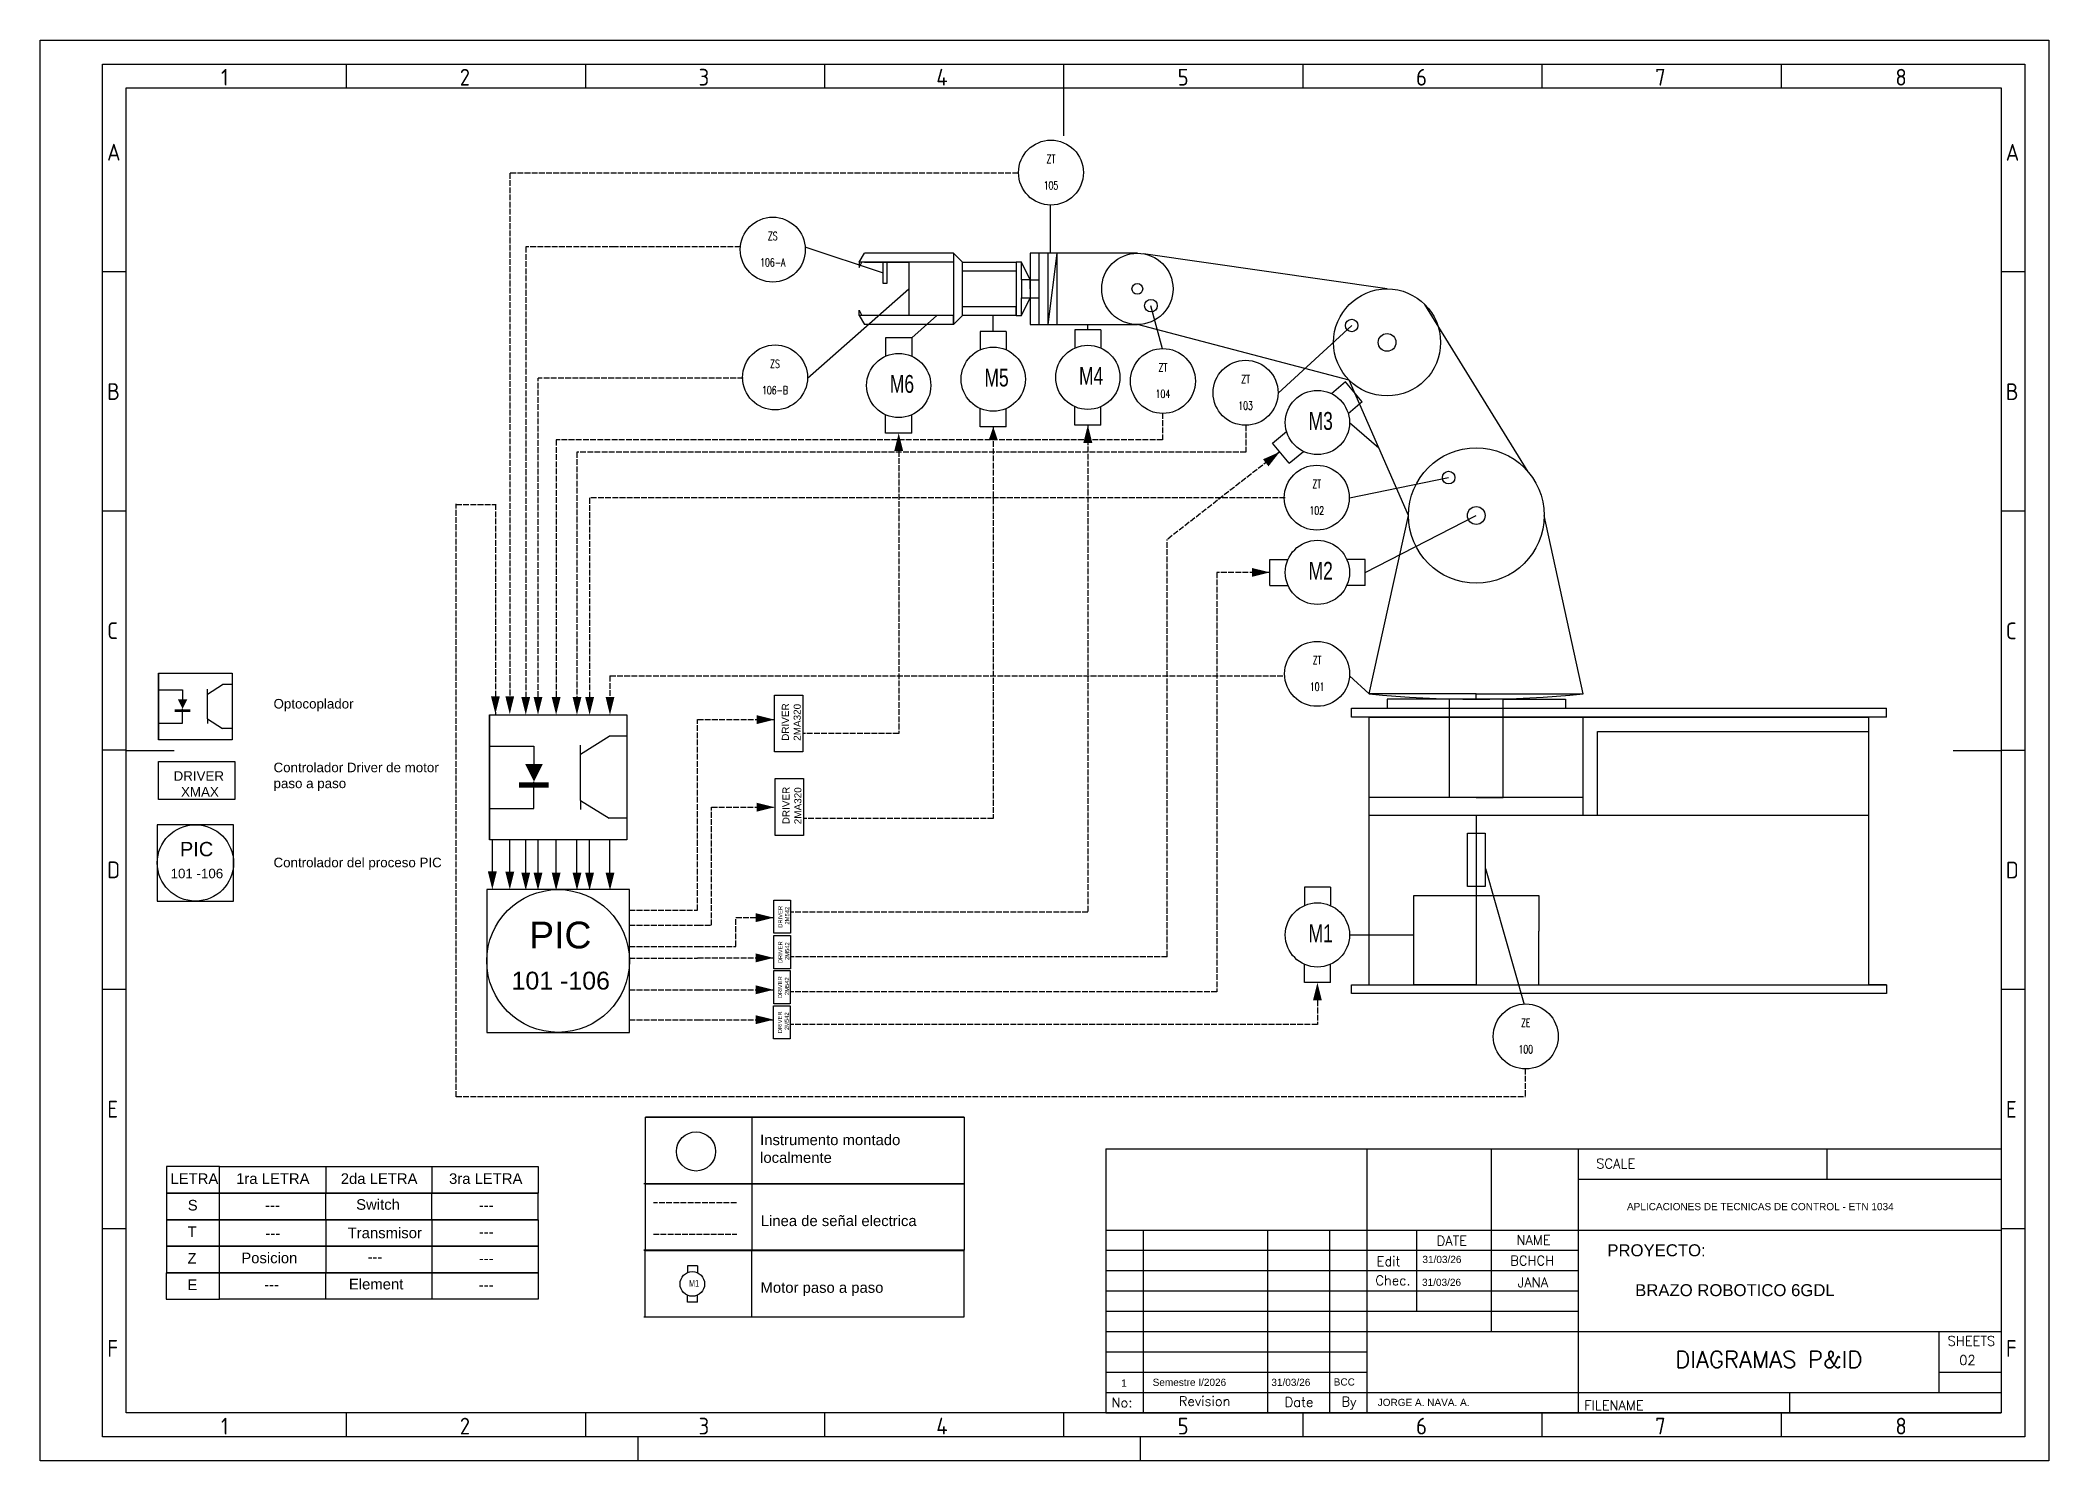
# Model space of a CAD drawing. Header units: inches. Extents: x 468 to 888, y -330 to -33.
import ezdxf
from ezdxf.enums import TextEntityAlignment as Align

# ---------------------------------------------------------------- set-up
doc = ezdxf.new("R2010")
doc.units = ezdxf.units.IN
doc.header["$MEASUREMENT"] = 0
doc.linetypes.add('ACAD_ISO02W100', pattern=[15, 12, -3])
doc.layers.get('0').update_dxf_attribs({"true_color": 0xc2ced6})
for name, color, linetype in [('025', 1, 'Continuous'), ('035', 5, 'Continuous'), ('07', 7, 'Continuous'), ('SYMS', 7, 'Continuous'), ('TAGS', 4, 'Continuous')]:
    doc.layers.add(name, color=color, linetype=linetype)
doc.layers.add('Capa1', color=7, linetype='ACAD_ISO02W100', true_color=0x07edea)
doc.layers.add('Capa3', color=7, linetype='ACAD_ISO02W100', true_color=0x42f722)
doc.layers.add('Capa2', color=7, linetype='Continuous', lineweight=25, true_color=0xc2ced6)
doc.styles.add('ISO Proportional', font='isocp.shx')
doc.styles.get("Standard").update_dxf_attribs({"font": 'arial.ttf'})
doc.styles.add('WD', font='romans.shx')

# ---------------------------------------------------------------- blocks, each defined once
blk = doc.blocks.new('IEC_border_a3')
at = {"layer": '035'}
for p, q in [((64, 292), (64, 287)), ((114, 292), (114, 287)), ((164, 292), (164, 287)), ((214, 292), (214, 287)), ((264, 292), (264, 287)), ((314, 292), (314, 287)), ((364, 292), (364, 287)), ((17.97, 248.58), (12.98, 248.58)), ((414.97, 248.54), (409.98, 248.54)), ((17.98, 198.54), (13, 198.54)), ((414.98, 198.5), (410, 198.5)), ((17.98, 148.54), (13, 148.54)), ((414.98, 148.5), (410, 148.5)), ((17.98, 98.54), (13, 98.54)), ((414.98, 98.5), (410, 98.5)), ((18, 48.5), (13.02, 48.5)), ((415, 48.46), (410.02, 48.46)), ((64, 10), (64, 5)), ((114, 10), (114, 5)), ((164, 10), (164, 5)), ((214, 10), (214, 5)), ((264, 10), (264, 5)), ((314, 10), (314, 5)), ((364, 10), (364, 5)), ((125, 0), (125, 5)), ((230, 5), (230, 0))]:
    blk.add_line(p, q, dxfattribs=at)
for points in [[(0, 297), (420, 297), (420, 0), (0, 0)], [(18, 287), (410, 287), (410, 10), (18, 10)]]:
    blk.add_lwpolyline(points, close=True, dxfattribs=at)
at = {"layer": '07'}
for p, q in [((214, 287), (214, 277)), ((18, 148.5), (28, 148.5)), ((400, 148.5), (410, 148.5))]:
    blk.add_line(p, q, dxfattribs=at)
blk.add_lwpolyline([(13, 292), (415, 292), (415, 5), (13, 5)], close=True, dxfattribs=at)
at = {"layer": '035', "style": 'ISO Proportional'}
for s, p in [('1', (37.81, 287.5)), ('2', (87.73, 287.5)), ('3', (137.68, 287.5)), ('4', (187.38, 287.5)), ('5', (237.84, 287.5)), ('6', (287.69, 287.5)), ('7', (337.67, 287.5)), ('8', (387.92, 287.5)), ('A', (13.98, 271.83)), ('A', (410.98, 271.79)), ('B', (14, 221.79)), ('B', (411, 221.75)), ('C', (14, 171.79)), ('C', (411, 171.75)), ('D', (14, 121.79)), ('D', (411, 121.75)), ('E', (14.02, 71.75)), ('E', (411.02, 71.72)), ('F', (14.02, 21.75)), ('F', (411.02, 21.72)), ('1', (37.81, 5.5)), ('2', (87.73, 5.5)), ('3', (137.68, 5.5)), ('4', (187.38, 5.5)), ('5', (237.84, 5.5)), ('6', (287.69, 5.5)), ('7', (337.67, 5.5)), ('8', (387.92, 5.5))]:
    blk.add_text(s, height=3.5, dxfattribs=at).set_placement(p)
blk = doc.blocks.new('IEC_tblock_a3')
at = {"layer": '035'}
for p, q in [((-106.6, 55.25), (-106.6, 17)), ((-36.4, 55.25), (-36.4, 48.88)), ((-88.4, 48.88), (0, 48.88)), ((-179.4, 38.25), (-179.4, 0)), ((-153.4, 38.25), (-153.4, 0)), ((-140.4, 38.25), (-140.4, 0)), ((-122.2, 38.25), (-122.2, 21.25)), ((-187.2, 34), (-88.4, 34)), ((-187.2, 29.75), (-88.4, 29.75)), ((-187.2, 25.5), (-88.4, 25.5)), ((-187.2, 21.25), (-88.4, 21.25)), ((-187.2, 17), (-132.6, 17)), ((-187.2, 12.75), (-132.6, 12.75)), ((-187.2, 8.5), (-132.6, 8.5)), ((-13, 8.5), (0, 8.5)), ((-187.2, 4.25), (0, 4.25)), ((-44.2, 4.25), (-44.2, 0))]:
    blk.add_line(p, q, dxfattribs=at)
at = {"layer": '07'}
for p, q in [((-187.2, 55.25), (-187.2, 0)), ((-187.2, 55.25), (0, 55.25)), ((-132.6, 55.25), (-132.6, 0)), ((-88.4, 55.25), (-88.4, 0)), ((0, 55.25), (0, 0)), ((-187.2, 38.25), (0, 38.25)), ((-132.6, 17), (0, 17)), ((-13, 17), (-13, 4.25)), ((-187.2, 0), (0, 0))]:
    blk.add_line(p, q, dxfattribs=at)
at = {"style": 'WD'}
for tag, p in [('SCALE', (-69.88, 51.07)), ('SH', (-8.74, 10.06)), ('FILENAME', (-68.15, 0.8))]:
    blk.add_attdef(tag, p, '', height=2, dxfattribs=at)
for tag, height, p in [('PROJDESC', 5, (-45.9, 29.2)), ('EDDATE', 2, (-114.97, 30.8)), ('EDBY', 2, (-98.02, 30.86)), ('CKDATE', 2, (-114.85, 26.58)), ('CKBY', 2, (-97.88, 26.3)), ('DWGDESC', 5, (-44.85, 19.72)), ('DWGNO', 3.5, (-48.54, 9.46))]:
    blk.add_attdef(tag, text='', height=height, dxfattribs=at).set_placement(p, align=Align.CENTER)
at = {"style": 'WD', "flags": 1}
blk.add_attdef('WD_TB', (-120.95, 11.91), '', height=2, dxfattribs=at)
at = {"layer": '025', "style": 'WD'}
for s, p in [('SCALE', (-80.57, 51.13)), ('NAME', (-97.74, 35.14)), ('No:', (-183.81, 1.19)), ('Revision', (-166.53, 1.47)), ('Date', (-146.79, 1.28)), ('By', (-136.33, 1.37))]:
    blk.add_text(s, height=2, dxfattribs=at).set_placement(p, align=Align.CENTER)
for s, p in [('DATE', (-118, 35)), ('Edit', (-130.55, 30.72)), ('Chec.', (-130.82, 26.72)), ('SHEETS', (-11.17, 14.05)), ('FILENAME', (-87.18, 0.61))]:
    blk.add_text(s, height=2, dxfattribs=at).set_placement(p)
blk = doc.blocks.new('HIN1_FIELD_MOUNT')
at = {"ltscale": 3.2258}
blk.add_circle((0, 0), 0.5, dxfattribs=at)
at = {"style": 'WD', "width": 0.7}
for tag, height, p in [('INST', 0.125, (-0.454, 0.471)), ('LOC', 0.125, (-0.454, 0.309)), ('TERM01', 0.0625, (-0.524, 0.018))]:
    blk.add_attdef(tag, text='', height=height, dxfattribs=at).set_placement(p, align=Align.RIGHT)
for tag, p, height in [('X2TERM04', (0, 0.5), 0.005), ('TERM04', (0.021, 0.531), 0.0625), ('X4TERM01', (-0.5, 0), 0.005), ('X1TERM03', (0.5, 0), 0.005), ('TERM03', (0.522, 0.018), 0.0625), ('RATING1', (0.513, -0.159), 0.125), ('DESC1', (0.513, -0.318), 0.125), ('X8TERM02', (0, -0.5), 0.005), ('TERM02', (0.023, -0.581), 0.0625), ('DESC2', (0.513, -0.508), 0.125), ('DESC3', (0.513, -0.688), 0.125), ('WDTAGALT', (0.513, -0.863), 0.125)]:
    blk.add_attdef(tag, p, '', height=height, dxfattribs=at)
blk.add_attdef('XREF', text='', height=0.0625, rotation=0.0625, dxfattribs=at).set_placement((0.546, 0.412), align=Align.TOP_CENTER)
for tag, p in [('TAG1_PART1', (0, 0.147)), ('TAG1_PART2', (0, -0.26))]:
    blk.add_attdef(tag, text='', height=0.125, dxfattribs=at).set_placement(p, align=Align.CENTER)
at = {"style": 'WD', "width": 0.7, "flags": 1}
for tag, p in [('WDTYPE', (-0.535, -0.17)), ('CAT', (-0.546, -0.253)), ('MFG', (-0.544, -0.28)), ('FAMILY', (-0.537, -0.223)), ('ASSYCODE', (-0.525, -0.306))]:
    blk.add_attdef(tag, text='', height=0.01, dxfattribs=at).set_placement(p, align=Align.CENTER)

msp = doc.modelspace()

# ---------------------------------------------------------------- linework, layer by layer
for p, q in [((762.89, -191.06), (762.89, -172.41)), ((746.11, -202.25), (746.11, -194.79)), ((742.38, -232.09), (742.38, -230.23)), ((742.38, -230.23), (746.11, -230.23)), ((661.43, -257.94), (594.8, -257.94)), ((661.43, -257.94), (594.8, -257.94)), ((594.8, -257.94), (661.43, -257.94)), ((594.8, -271.78), (594.8, -257.94)), ((594.8, -257.94), (617.01, -257.94)), ((617.01, -257.94), (617.01, -271.73)), ((617.01, -257.94), (639.22, -257.94)), ((661.43, -257.94), (661.43, -271.83)), ((505.7, -268.26), (494.59, -268.26)), ((494.59, -268.26), (494.59, -273.82)), ((505.7, -268.26), (572.32, -268.26)), ((505.7, -273.82), (505.7, -268.26)), ((505.7, -268.26), (527.91, -268.26)), ((527.91, -268.26), (527.91, -273.82)), ((527.91, -268.26), (550.12, -268.26)), ((550.12, -268.26), (550.12, -273.82)), ((572.32, -268.26), (572.32, -273.82)), ((661.43, -271.83), (594.46, -271.83)), ((661.41, -271.86), (594.78, -271.86)), ((661.41, -271.86), (594.78, -271.86)), ((594.78, -271.86), (661.41, -271.86)), ((594.78, -285.71), (594.78, -271.86)), ((594.78, -271.86), (616.99, -271.86)), ((616.99, -271.86), (616.99, -285.65)), ((616.99, -271.86), (639.2, -271.86)), ((661.41, -271.86), (661.41, -285.76)), ((494.59, -273.82), (505.7, -273.82)), ((505.7, -273.82), (494.59, -273.82)), ((494.59, -273.82), (494.59, -279.37)), ((572.32, -273.82), (494.59, -273.82)), ((572.32, -273.82), (505.7, -273.82)), ((505.7, -273.82), (572.32, -273.82)), ((505.7, -279.37), (505.7, -273.82)), ((511.98, -273.82), (534.19, -273.82)), ((527.91, -273.82), (550.12, -273.82)), ((527.91, -279.37), (527.91, -273.82)), ((550.12, -279.37), (550.12, -273.82)), ((572.32, -279.37), (572.32, -273.82)), ((494.59, -279.37), (505.7, -279.37)), ((505.7, -279.37), (494.59, -279.37)), ((494.59, -279.37), (494.59, -284.92)), ((572.32, -279.37), (505.7, -279.37)), ((505.7, -279.37), (572.32, -279.37)), ((505.7, -284.92), (505.7, -279.37)), ((505.7, -279.37), (527.91, -279.37)), ((527.91, -279.37), (527.91, -284.92)), ((527.91, -279.37), (550.12, -279.37)), ((550.12, -279.37), (550.12, -284.92)), ((572.32, -279.37), (572.32, -284.92)), ((494.59, -284.92), (505.7, -284.92)), ((494.59, -284.92), (505.7, -284.92)), ((505.7, -284.92), (494.59, -284.92)), ((494.59, -284.92), (494.59, -290.47)), ((572.32, -284.92), (505.7, -284.92)), ((572.32, -284.92), (505.7, -284.92)), ((505.7, -284.92), (572.32, -284.92)), ((505.7, -290.47), (505.7, -284.92)), ((505.7, -284.92), (527.91, -284.92)), ((527.91, -284.92), (527.91, -290.47)), ((527.91, -284.92), (550.12, -284.92)), ((550.12, -284.92), (550.12, -290.47)), ((572.32, -284.92), (572.32, -290.47)), ((661.38, -285.78), (594.42, -285.78)), ((661.41, -285.76), (594.44, -285.76)), ((661.36, -285.81), (594.74, -285.81)), ((661.36, -285.81), (594.74, -285.81)), ((594.74, -285.81), (661.36, -285.81)), ((594.74, -299.65), (594.74, -285.81)), ((594.74, -285.81), (616.95, -285.81)), ((616.95, -285.81), (616.95, -299.6)), ((616.95, -285.81), (639.15, -285.81)), ((661.36, -285.81), (661.36, -299.71)), ((494.58, -290.45), (505.69, -290.45)), ((494.58, -290.45), (505.69, -290.45)), ((505.69, -290.45), (494.58, -290.45)), ((494.58, -290.45), (494.58, -296)), ((494.59, -290.47), (505.7, -290.47)), ((572.31, -290.45), (505.69, -290.45)), ((572.31, -290.45), (505.69, -290.45)), ((505.69, -290.45), (572.31, -290.45)), ((505.69, -296), (505.69, -290.45)), ((505.69, -290.45), (527.89, -290.45)), ((572.32, -290.47), (505.7, -290.47)), ((527.89, -290.45), (527.89, -296)), ((527.89, -290.45), (550.1, -290.45)), ((550.1, -290.45), (550.1, -296)), ((572.31, -290.45), (572.31, -296)), ((494.58, -296), (505.69, -296)), ((572.31, -296), (505.69, -296)), ((661.36, -299.71), (594.4, -299.71))]:
    msp.add_line(p, q)
at = {"layer": 'Capa1', "ltscale": 0.1}
for p, q in [((672.7, -60.54), (566.4, -60.54)), ((566.4, -60.54), (566.4, -169.91)), ((588.39, -75.98), (569.74, -75.98)), ((569.74, -75.98), (569.74, -170.07)), ((614.63, -75.98), (588.39, -75.98)), ((615.2, -103.45), (572.3, -103.45)), ((572.3, -170.07), (572.3, -103.45)), ((702.91, -110.73), (702.91, -116.32)), ((720.32, -113.28), (720.32, -118.87)), ((702.91, -116.32), (576.09, -116.32)), ((576.09, -116.32), (576.09, -170.07)), ((720.32, -118.87), (580.45, -118.87)), ((580.45, -118.87), (580.45, -170.07)), ((555.17, -129.83), (563.48, -129.83)), ((555.2, -253.68), (555.2, -129.7)), ((563.39, -129.77), (563.39, -173.74)), ((728.56, -128.47), (583.09, -128.47)), ((583.09, -128.47), (583.09, -170.07)), ((587.35, -165.67), (728.56, -165.67)), ((587.35, -165.67), (587.35, -170.07)), ((778.78, -253.48), (778.78, -247.92)), ((555.16, -253.62), (778.77, -253.62)), ((596.43, -282.38), (613.9, -282.38))]:
    msp.add_line(p, q, dxfattribs=at)
at = {"layer": 'Capa1'}
for p, q in [((562.78, -206.62), (562.78, -199.91)), ((566.4, -206.62), (566.4, -199.91)), ((569.74, -206.78), (569.74, -199.91)), ((572.3, -206.78), (572.3, -199.91)), ((576.09, -206.78), (576.09, -199.91)), ((580.45, -206.78), (580.45, -199.91)), ((583.09, -206.78), (583.09, -199.91)), ((587.35, -206.78), (587.35, -199.91))]:
    msp.add_line(p, q, dxfattribs=at)
for points in [[(563.39, -169.91, 1.86, 0, 0), (563.39, -173.64, 0, 0, 0)], [(566.4, -169.91, 1.86, 0, 0), (566.4, -173.64, 0, 0, 0)], [(569.74, -170.07, 1.86, 0, 0), (569.74, -173.8, 0, 0, 0)], [(572.3, -170.07, 1.86, 0, 0), (572.3, -173.8, 0, 0, 0)], [(576.09, -170.07, 1.86, 0, 0), (576.09, -173.8, 0, 0, 0)], [(580.45, -170.07, 1.86, 0, 0), (580.45, -173.8, 0, 0, 0)], [(583.09, -170.07, 1.86, 0, 0), (583.09, -173.8, 0, 0, 0)], [(587.35, -170.07, 1.86, 0, 0), (587.35, -173.8, 0, 0, 0)], [(562.75, -206.55, 1.86, 0, 0), (562.75, -210.28, 0, 0, 0)], [(566.4, -206.62, 1.86, 0, 0), (566.4, -210.35, 0, 0, 0)], [(569.74, -206.78, 1.86, 0, 0), (569.74, -210.51, 0, 0, 0)], [(572.3, -206.78, 1.86, 0, 0), (572.3, -210.51, 0, 0, 0)], [(576.09, -206.78, 1.86, 0, 0), (576.09, -210.51, 0, 0, 0)], [(580.45, -206.78, 1.86, 0, 0), (580.45, -210.51, 0, 0, 0)], [(583.09, -206.78, 1.86, 0, 0), (583.09, -210.51, 0, 0, 0)], [(587.35, -206.78, 1.86, 0, 0), (587.35, -210.51, 0, 0, 0)]]:
    msp.add_lwpolyline(points, format="xyseb", dxfattribs=at)
at = {"layer": 'Capa2'}
for p, q in [((679.42, -67.25), (679.42, -77.3)), ((628.06, -75.98), (644.46, -81.4)), ((639.43, -79.16), (640.55, -77.3)), ((640.55, -79.16), (639.43, -79.16)), ((639.43, -79.16), (639.43, -80.28)), ((639.43, -80.28), (639.99, -79.16)), ((659.2, -77.3), (640.55, -77.3)), ((659.2, -79.16), (640.55, -79.16)), ((640.55, -79.16), (649.87, -79.16)), ((644.46, -83.64), (644.46, -79.16)), ((645.21, -79.16), (645.21, -83.64)), ((649.87, -79.16), (649.87, -90.35)), ((659.2, -77.3), (659.2, -92.22)), ((661.06, -79.16), (659.2, -77.3)), ((659.2, -77.3), (659.2, -79.16)), ((661.06, -90.35), (661.06, -79.16)), ((661.06, -79.16), (672.25, -79.16)), ((673.37, -79.16), (672.25, -79.16)), ((672.25, -79.16), (672.25, -90.35)), ((672.25, -79.16), (672.25, -81.03)), ((673.37, -82.89), (673.37, -79.16)), ((675.24, -82.89), (673.37, -79.16)), ((697.62, -77.3), (675.24, -77.3)), ((675.24, -77.3), (675.24, -92.22)), ((677.1, -92.22), (677.1, -77.3)), ((678.97, -92.22), (678.97, -77.3)), ((678.97, -92.22), (680.83, -77.3)), ((680.83, -92.22), (680.83, -77.3)), ((749.84, -84.76), (698.91, -77.41)), ((645.21, -83.64), (644.46, -83.64)), ((672.25, -81.03), (661.06, -81.03)), ((675.24, -82.89), (673.37, -82.89)), ((673.37, -82.89), (673.37, -86.62)), ((675.24, -84.76), (675.24, -82.89)), ((675.24, -82.89), (677.1, -82.89)), ((628.62, -103.45), (649.87, -84.76)), ((673.37, -86.62), (677.1, -86.62)), ((673.37, -90.35), (673.37, -86.62)), ((673.37, -90.35), (675.24, -86.62)), ((779.34, -123.02), (757.75, -88.04)), ((639.43, -90.35), (639.43, -89.24)), ((639.43, -89.24), (639.99, -90.35)), ((640.55, -90.35), (639.43, -90.35)), ((639.43, -90.35), (640.55, -92.22)), ((659.2, -90.35), (640.55, -90.35)), ((659.2, -92.22), (640.55, -92.22)), ((650.45, -94.99), (655.71, -90.35)), ((659.2, -92.22), (661.06, -90.35)), ((659.2, -92.22), (659.2, -90.35)), ((672.25, -88.49), (661.06, -88.49)), ((672.25, -90.35), (661.06, -90.35)), ((667.49, -93.67), (667.49, -90.35)), ((672.25, -90.35), (672.25, -88.49)), ((672.25, -90.35), (673.37, -90.35)), ((675.24, -92.22), (697.62, -92.22)), ((675.24, -92.22), (677.1, -92.22)), ((687.27, -93.3), (687.27, -92.22)), ((741.92, -103.86), (697.62, -92.22)), ((702.91, -97.3), (700.46, -88.27)), ((647.72, -94.99), (644.99, -94.99)), ((644.99, -94.99), (644.99, -98.82)), ((650.45, -94.99), (647.72, -94.99)), ((650.45, -94.99), (650.45, -98.82)), ((667.49, -93.67), (664.76, -93.67)), ((664.76, -93.67), (664.76, -97.5)), ((670.22, -93.67), (667.49, -93.67)), ((670.22, -93.67), (670.22, -97.5)), ((687.27, -93.3), (684.54, -93.3)), ((684.54, -93.3), (684.54, -97.12)), ((690, -93.3), (687.27, -93.3)), ((690, -93.3), (690, -97.12)), ((727.03, -106.56), (742.44, -92.42)), ((741.16, -104.21), (738.22, -106.67)), ((742.91, -106.3), (741.16, -104.21)), ((754.31, -132.13), (741.92, -103.86)), ((744.66, -108.4), (741.73, -110.85)), ((744.66, -108.4), (742.91, -106.3)), ((644.99, -114.91), (644.99, -111.09)), ((650.45, -114.91), (650.45, -111.09)), ((664.76, -113.6), (664.76, -109.77)), ((670.22, -113.6), (670.22, -109.77)), ((684.54, -113.22), (684.54, -109.39)), ((687.27, -113.22), (684.54, -113.22)), ((690, -113.22), (687.27, -113.22)), ((690, -113.22), (690, -109.39)), ((741.99, -112.7), (748.12, -118)), ((647.72, -114.91), (644.99, -114.91)), ((650.45, -114.91), (647.72, -114.91)), ((667.49, -113.6), (664.76, -113.6)), ((670.22, -113.6), (667.49, -113.6)), ((725.89, -117), (728.82, -114.55)), ((727.64, -119.1), (725.89, -117)), ((729.39, -121.19), (727.64, -119.1)), ((729.39, -121.19), (732.33, -118.73)), ((741.99, -128.47), (762.71, -124.21)), ((745.24, -144.03), (768.49, -132.13)), ((746.11, -169.43), (754.31, -132.13)), ((790.87, -169.43), (782.66, -132.13)), ((725.31, -144.03), (725.31, -141.3)), ((725.31, -141.3), (729.14, -141.3)), ((745.24, -141.3), (741.41, -141.3)), ((745.24, -144.03), (745.24, -141.3)), ((725.31, -146.75), (725.31, -144.03)), ((725.31, -146.75), (729.14, -146.75)), ((745.24, -146.75), (741.41, -146.75)), ((745.24, -146.75), (745.24, -144.03)), ((492.98, -165.08), (508.35, -165.08)), ((492.98, -179.05), (492.98, -165.08)), ((492.98, -165.08), (492.98, -172.06)), ((503.17, -169.47), (506.36, -167.47)), ((508.35, -167.47), (506.36, -167.47)), ((508.35, -165.08), (508.35, -179.05)), ((508.35, -165.08), (508.35, -167.47)), ((741.99, -165.67), (746.11, -169.43)), ((492.98, -168.57), (497.97, -168.57)), ((492.98, -172.06), (492.98, -179.05)), ((497.97, -168.57), (497.97, -170.56)), ((503.17, -169.47), (503.17, -168.47)), ((503.17, -174.66), (503.17, -169.47)), ((621.76, -181.57), (621.76, -169.69)), ((621.76, -169.69), (627.7, -169.69)), ((627.7, -169.69), (627.7, -181.57)), ((768.49, -169.43), (746.11, -169.43)), ((762.89, -170.55), (749.84, -170.55)), ((749.84, -170.55), (749.84, -172.41)), ((762.89, -172.41), (762.89, -170.55)), ((774.08, -170.55), (762.89, -170.55)), ((768.49, -170.55), (768.49, -169.43)), ((768.49, -169.43), (790.87, -169.43)), ((774.08, -191.06), (774.08, -170.55)), ((774.08, -170.55), (787.14, -170.55)), ((787.14, -170.55), (787.14, -172.41)), ((492.98, -175.55), (497.97, -175.55)), ((497.97, -172.94), (497.97, -172.56)), ((497.97, -175.55), (497.97, -172.94)), ((503.17, -174.66), (506.36, -176.65)), ((503.17, -174.66), (503.17, -175.65)), ((562.13, -173.8), (590.88, -173.8)), ((562.13, -199.91), (562.13, -173.8)), ((562.13, -173.8), (562.13, -186.86)), ((590.88, -173.8), (590.88, -199.91)), ((590.88, -173.8), (590.88, -178.28)), ((742.38, -174.28), (742.38, -172.41)), ((742.38, -172.41), (854.28, -172.41)), ((854.28, -174.28), (742.38, -174.28)), ((746.11, -230.23), (746.11, -174.28)), ((746.11, -174.28), (850.55, -174.28)), ((790.87, -191.06), (790.87, -174.28)), ((850.55, -230.23), (850.55, -174.28)), ((854.28, -174.28), (854.28, -172.41)), ((508.35, -179.05), (492.98, -179.05)), ((508.35, -176.65), (506.36, -176.65)), ((562.13, -180.33), (571.46, -180.33)), ((571.46, -180.33), (571.46, -184.06)), ((581.18, -182.01), (587.15, -178.28)), ((581.18, -182.01), (581.18, -180.14)), ((590.88, -178.28), (587.15, -178.28)), ((793.85, -194.79), (793.85, -177.26)), ((793.85, -177.26), (850.55, -177.26)), ((492.98, -191.53), (492.98, -183.55)), ((492.98, -183.55), (508.94, -183.55)), ((508.94, -183.55), (508.94, -191.53)), ((581.18, -191.7), (581.18, -182.01)), ((627.7, -181.57), (621.76, -181.57)), ((562.13, -186.86), (562.13, -199.91)), ((571.46, -188.49), (571.46, -187.79)), ((571.46, -193.38), (571.46, -188.49)), ((621.89, -199.02), (621.89, -187.14)), ((621.89, -187.14), (627.83, -187.14)), ((627.83, -187.14), (627.83, -199.02)), ((508.94, -191.53), (492.98, -191.53)), ((581.18, -191.7), (587.15, -195.43)), ((581.18, -191.7), (581.18, -193.57)), ((790.87, -191.06), (746.11, -191.06)), ((768.49, -191.06), (762.89, -191.06)), ((768.49, -191.06), (774.08, -191.06)), ((790.87, -194.79), (790.87, -191.06)), ((508.65, -196.79), (492.69, -196.79)), ((492.69, -196.79), (492.69, -212.76)), ((508.65, -204.77), (508.65, -196.79)), ((562.13, -193.38), (571.46, -193.38)), ((590.88, -195.43), (587.15, -195.43)), ((746.11, -194.79), (790.87, -194.79)), ((768.49, -194.79), (768.49, -230.23)), ((768.49, -194.79), (768.49, -198.52)), ((790.87, -194.79), (793.85, -194.79)), ((793.85, -194.79), (850.55, -194.79)), ((590.88, -199.91), (562.13, -199.91)), ((627.83, -199.02), (621.89, -199.02)), ((766.62, -209.71), (766.62, -198.52)), ((766.62, -198.52), (768.49, -198.52)), ((768.49, -198.52), (770.35, -198.52)), ((770.35, -198.52), (770.35, -209.71)), ((508.65, -212.76), (508.65, -204.77)), ((735.27, -209.86), (732.55, -209.86)), ((732.55, -209.86), (732.55, -213.69)), ((738, -209.86), (735.27, -209.86)), ((738, -209.86), (738, -213.69)), ((770.35, -209.71), (766.62, -209.71)), ((770.45, -205.92), (778.47, -234.35)), ((492.69, -212.76), (508.65, -212.76)), ((591.42, -210.35), (561.59, -210.35)), ((561.59, -210.35), (561.59, -240.19)), ((591.42, -225.27), (591.42, -210.35)), ((621.63, -219.48), (621.63, -212.55)), ((621.63, -212.55), (625.1, -212.55)), ((625.1, -212.55), (625.1, -219.48)), ((755.43, -219.04), (755.43, -211.58)), ((755.43, -211.58), (781.54, -211.58)), ((781.54, -211.58), (781.54, -219.04)), ((625.1, -219.48), (621.63, -219.48)), ((621.64, -226.88), (621.64, -219.95)), ((621.64, -219.95), (625.1, -219.95)), ((625.1, -219.95), (625.1, -226.88)), ((741.99, -219.82), (755.43, -219.82)), ((755.43, -230.23), (755.43, -219.04)), ((781.54, -230.23), (781.54, -219.04)), ((591.42, -240.19), (591.42, -225.27)), ((732.55, -229.79), (732.55, -225.96)), ((738, -229.79), (738, -225.96)), ((621.58, -234.21), (621.58, -227.28)), ((621.58, -227.28), (625.05, -227.28)), ((625.1, -226.88), (621.64, -226.88)), ((625.05, -227.28), (625.05, -234.21)), ((735.27, -229.79), (732.55, -229.79)), ((738, -229.79), (735.27, -229.79)), ((742.38, -230.23), (854.28, -230.23)), ((768.49, -230.23), (755.43, -230.23)), ((768.49, -230.23), (781.54, -230.23)), ((854.28, -230.23), (850.55, -230.23)), ((854.28, -230.23), (854.28, -232.09)), ((621.56, -241.55), (621.56, -234.62)), ((621.56, -234.62), (625.03, -234.62)), ((625.05, -234.21), (621.58, -234.21)), ((625.03, -234.62), (625.03, -241.55)), ((854.28, -232.09), (742.38, -232.09)), ((561.59, -240.19), (591.42, -240.19)), ((625.03, -241.55), (621.56, -241.55)), ((604.57, -288.98), (603.53, -288.98)), ((603.53, -288.98), (603.53, -290.44)), ((605.62, -288.98), (604.57, -288.98)), ((605.62, -288.98), (605.62, -290.44)), ((603.53, -296.61), (603.53, -295.14)), ((604.57, -296.61), (603.53, -296.61)), ((605.62, -296.61), (604.57, -296.61)), ((605.62, -296.61), (605.62, -295.14))]:
    msp.add_line(p, q, dxfattribs=at)
for points in [[(508.35, -165.08, 0.998, 0, 0), (508.35, -165.08, 0, 0, 0)], [(508.35, -165.08, 0.998, 0, 0), (508.35, -165.08, 0, 0, 0)], [(497.97, -170.56, 2, 0, 0), (497.97, -172.56, 0, 0, 0)], [(590.88, -173.8, 1.86, 0, 0), (590.88, -173.8, 0, 0, 0)], [(590.88, -173.8, 1.86, 0, 0), (590.88, -173.8, 0, 0, 0)], [(571.46, -184.06, 3.73, 0, 0), (571.46, -187.79, 0, 0, 0)]]:
    msp.add_lwpolyline(points, format="xyseb", dxfattribs=at)
for points in [[(508.35, -165.08, 0.998, 0, 0), (508.35, -165.08, 0, 0, 0)], [(590.88, -173.8, 1.86, 0, 0), (590.88, -173.8, 0, 0, 0)]]:
    msp.add_lwpolyline(points, format="xyseb", close=True, dxfattribs=at)
for points, const_width in [([(496.31, -172.94), (499.63, -172.94)], 0.599), ([(568.36, -188.49), (574.56, -188.49)], 1.12)]:
    msp.add_lwpolyline(points, dxfattribs=dict(at, const_width=const_width))
for centre, radius in [((697.62, -84.76), 7.46), ((697.62, -84.76), 1.12), ((700.46, -88.27), 1.31), ((749.84, -95.95), 11.19), ((742.44, -92.42), 1.31), ((687.27, -103.26), 6.71), ((749.84, -95.95), 1.86), ((647.72, -104.95), 6.71), ((667.49, -103.64), 6.71), ((735.27, -112.7), 6.71), ((768.49, -132.13), 14.17), ((762.71, -124.21), 1.31), ((768.49, -132.13), 1.86), ((735.27, -144.03), 6.71), ((500.67, -204.77), 7.98), ((576.5, -225.27), 14.92), ((735.27, -219.82), 6.71), ((604.57, -292.79), 2.57)]:
    msp.add_circle(centre, radius, dxfattribs=at)
msp.add_arc((768.49, 53.81), 224.36, 264.2752, 275.7248, dxfattribs=at)
at = {"layer": 'Capa3'}
for p, q in [((667.49, -103.64), (667.49, -103.64)), ((728.56, -144.03), (728.56, -144.03))]:
    msp.add_line(p, q, dxfattribs=at)
at = {"layer": 'Capa3', "color": 1, "ltscale": 0.1}
for p, q in [((687.27, -113.22), (687.27, -215)), ((667.49, -113.6), (667.49, -195.49)), ((647.72, -118.64), (647.72, -177.71)), ((727.41, -118.82), (703.87, -137.13)), ((703.87, -224.38), (703.87, -137.13)), ((725.31, -144.03), (714.26, -144.03)), ((714.26, -144.03), (714.26, -231.69)), ((605.68, -214.67), (605.68, -174.81)), ((605.68, -174.81), (621.56, -174.81)), ((647.72, -177.71), (627.59, -177.71)), ((608.61, -217.81), (608.61, -193.12)), ((608.61, -193.12), (621.56, -193.12)), ((667.49, -195.49), (627.79, -195.49)), ((591.42, -214.67), (605.68, -214.67)), ((591.42, -217.81), (605.68, -217.81)), ((605.68, -217.81), (608.61, -217.81)), ((613.69, -222.21), (613.69, -216.21)), ((613.69, -216.21), (621.56, -216.21)), ((687.27, -215.03), (625, -215.03)), ((591.42, -222.21), (605.68, -222.21)), ((605.68, -222.21), (613.69, -222.21)), ((591.42, -224.68), (605.68, -224.68)), ((605.68, -224.62), (621.56, -224.62)), ((703.87, -224.38), (625.06, -224.38)), ((591.42, -231.29), (605.68, -231.29)), ((605.68, -231.29), (621.56, -231.29)), ((714.26, -231.69), (625.02, -231.69)), ((735.27, -233.52), (735.27, -238.56)), ((591.42, -237.54), (605.68, -237.54)), ((605.68, -237.54), (621.56, -237.54)), ((735.27, -238.56), (625.02, -238.56)), ((613.8, -275.82), (596.47, -275.82))]:
    msp.add_line(p, q, dxfattribs=at)
at = {"layer": 'Capa3', "color": 1}
for points in [[(667.49, -116.32, 1.86, 0, 0), (667.49, -113.6, 0, 0, 0)], [(687.27, -116.95, 1.86, 0, 0), (687.27, -113.22, 0, 0, 0)], [(647.72, -118.64, 1.86, 0, 0), (647.72, -114.91, 0, 0, 0)], [(724.47, -121.12, 1.86, 0, 0), (727.41, -118.83, 0, 0, 0)], [(721.58, -144.03, 1.86, 0, 0), (725.31, -144.03, 0, 0, 0)], [(735.27, -233.52, 1.86, 0, 0), (735.27, -229.79, 0, 0, 0)]]:
    msp.add_lwpolyline(points, format="xyseb", dxfattribs=at)
at = {"layer": 'Capa3', "color": 1, "ltscale": 0.1}
for points in [[(618, -174.81, 1.86, 0, 0), (621.73, -174.81, 0, 0, 0)], [(618, -193.12, 1.86, 0, 0), (621.73, -193.12, 0, 0, 0)], [(617.83, -216.21, 1.86, 0, 0), (621.56, -216.21, 0, 0, 0)], [(617.83, -224.62, 1.86, 0, 0), (621.56, -224.62, 0, 0, 0)], [(617.83, -231.29, 1.86, 0, 0), (621.56, -231.29, 0, 0, 0)], [(617.83, -237.54, 1.86, 0, 0), (621.56, -237.54, 0, 0, 0)]]:
    msp.add_lwpolyline(points, format="xyseb", dxfattribs=at)

# ---------------------------------------------------------------- block references
msp.add_blockref('IEC_border_a3', (468.21, -329.76))
ref = msp.add_blockref('IEC_tblock_a3', (878.21, -319.76))
ref.add_attrib('EDBY', 'BCHCH', dxfattribs={"height": 2, "style": 'WD'}).set_placement((780.18, -288.9), align=Align.CENTER)
ref.add_attrib('CKBY', 'JANA', dxfattribs={"height": 2, "style": 'WD'}).set_placement((780.33, -293.46), align=Align.CENTER)
ref.add_attrib('DWGNO', 'DIAGRAMAS P&ID', dxfattribs={"height": 3.5, "style": 'WD'}).set_placement((829.67, -310.31), align=Align.CENTER)
ref.add_attrib('SH', '02', (869.47, -309.7), dxfattribs={"height": 2, "style": 'WD'})
at = {"layer": 'SYMS'}
ref = msp.add_blockref('HIN1_FIELD_MOUNT', (679.56, -60.45), dxfattribs=dict(at, xscale=13.5816021454597, yscale=13.5816021454597, zscale=13.5816021454597))
ref.add_attrib('TAG1_PART1', 'ZT', dxfattribs={"layer": 'TAGS', "height": 1.698, "style": 'WD', "width": 0.7}).set_placement((679.56, -58.46), align=Align.CENTER)
ref.add_attrib('TAG1_PART2', '105', dxfattribs={"layer": 'TAGS', "height": 1.698, "style": 'WD', "width": 0.7}).set_placement((679.56, -63.99), align=Align.CENTER)
ref = msp.add_blockref('HIN1_FIELD_MOUNT', (621.39, -76.55), dxfattribs=dict(at, xscale=13.5816021454597, yscale=13.5816021454597, zscale=13.5816021454597))
ref.add_attrib('TAG1_PART1', 'ZS', dxfattribs={"layer": 'TAGS', "height": 1.698, "style": 'WD', "width": 0.7}).set_placement((621.39, -74.56), align=Align.CENTER)
ref.add_attrib('TAG1_PART2', '106-A', dxfattribs={"layer": 'TAGS', "height": 1.698, "style": 'WD', "width": 0.7}).set_placement((621.39, -80.08), align=Align.CENTER)
ref = msp.add_blockref('HIN1_FIELD_MOUNT', (621.86, -103.27), dxfattribs=dict(at, xscale=13.5816021454597, yscale=13.5816021454597, zscale=13.5816021454597))
ref.add_attrib('TAG1_PART1', 'ZS', dxfattribs={"layer": 'TAGS', "height": 1.698, "style": 'WD', "width": 0.7}).set_placement((621.86, -101.27), align=Align.CENTER)
ref.add_attrib('TAG1_PART2', '106-B', dxfattribs={"layer": 'TAGS', "height": 1.698, "style": 'WD', "width": 0.7}).set_placement((621.86, -106.8), align=Align.CENTER)
ref = msp.add_blockref('HIN1_FIELD_MOUNT', (702.97, -104.02), dxfattribs=dict(at, xscale=13.5816021454597, yscale=13.5816021454597, zscale=13.5816021454597))
ref.add_attrib('TAG1_PART1', 'ZT', dxfattribs={"layer": 'TAGS', "height": 1.698, "style": 'WD', "width": 0.7}).set_placement((702.97, -102.03), align=Align.CENTER)
ref.add_attrib('TAG1_PART2', '104', dxfattribs={"layer": 'TAGS', "height": 1.698, "style": 'WD', "width": 0.7}).set_placement((702.97, -107.56), align=Align.CENTER)
ref = msp.add_blockref('HIN1_FIELD_MOUNT', (720.25, -106.48), dxfattribs=dict(at, xscale=13.5816021454597, yscale=13.5816021454597, zscale=13.5816021454597))
ref.add_attrib('TAG1_PART1', 'ZT', dxfattribs={"layer": 'TAGS', "height": 1.698, "style": 'WD', "width": 0.7}).set_placement((720.25, -104.48), align=Align.CENTER)
ref.add_attrib('TAG1_PART2', '103', dxfattribs={"layer": 'TAGS', "height": 1.698, "style": 'WD', "width": 0.7}).set_placement((720.25, -110.01), align=Align.CENTER)
ref = msp.add_blockref('HIN1_FIELD_MOUNT', (735.14, -128.41), dxfattribs=dict(at, xscale=13.5816021454597, yscale=13.5816021454597, zscale=13.5816021454597))
ref.add_attrib('TAG1_PART1', 'ZT', dxfattribs={"layer": 'TAGS', "height": 1.698, "style": 'WD', "width": 0.7}).set_placement((735.14, -126.41), align=Align.CENTER)
ref.add_attrib('TAG1_PART2', '102', dxfattribs={"layer": 'TAGS', "height": 1.698, "style": 'WD', "width": 0.7}).set_placement((735.14, -131.94), align=Align.CENTER)
ref = msp.add_blockref('HIN1_FIELD_MOUNT', (735.21, -165.24), dxfattribs=dict(at, xscale=13.5816021454597, yscale=13.5816021454597, zscale=13.5816021454597))
ref.add_attrib('TAG1_PART1', 'ZT', dxfattribs={"layer": 'TAGS', "height": 1.698, "style": 'WD', "width": 0.7}).set_placement((735.21, -163.25), align=Align.CENTER)
ref.add_attrib('TAG1_PART2', '101', dxfattribs={"layer": 'TAGS', "height": 1.698, "style": 'WD', "width": 0.7}).set_placement((735.21, -168.78), align=Align.CENTER)
ref = msp.add_blockref('HIN1_FIELD_MOUNT', (778.83, -241.05), dxfattribs=dict(at, xscale=13.5816021454597, yscale=13.5816021454597, zscale=13.5816021454597))
ref.add_attrib('TAG1_PART1', 'ZE', dxfattribs={"layer": 'TAGS', "height": 1.698, "style": 'WD', "width": 0.7}).set_placement((778.83, -239.05), align=Align.CENTER)
ref.add_attrib('TAG1_PART2', '100', dxfattribs={"layer": 'TAGS', "height": 1.698, "style": 'WD', "width": 0.7}).set_placement((778.83, -244.58), align=Align.CENTER)
at = {"layer": 'SYMS', "xscale": 8.190215586303148, "yscale": 8.190215586303148, "zscale": 8.190215586303148}
msp.add_blockref('HIN1_FIELD_MOUNT', (605.34, -265.09), dxfattribs=at)

# ---------------------------------------------------------------- texts
at = {"attachment_point": 1}
for s, width, gutter_width, heights, insert, char_height in [('{\\W0.7;M6}', 19.2269, 3.73, [0], (645.87, -102.76), 3.73), ('{\\W0.7;M5}', 19.2269, 3.73, [0], (665.65, -101.44), 3.73), ('{\\W0.7;M4}', 19.2269, 3.73, [0], (685.43, -101.06), 3.73), ('{\\W0.7;M3}', 19.2269, 3.73, [0], (733.43, -110.5), 3.73), ('{\\W0.7;M2}', 19.2269, 3.73, [0], (733.43, -141.83), 3.73), ('Optocoplador', 14.5391, 2, [0], (517, -170.49), 1.9955), ('Controlador Driver de motor paso a paso', 39.3898, 2, [0], (517, -183.81), 1.9955), ('{\\H5x;DRIVER\\H1.5x;\\P\\H0.66667x;  XMAX}', 11.5962, 2, [0], (496.11, -185.59), 0.3991), ('Controlador del proceso PIC', 39.3898, 2, [0], (517, -203.68), 1.9955), ('{\\W0.7;M1}', 19.2269, 3.73, [0], (733.43, -217.63), 3.73), ('Instrumento montado localmente', 41.2163, 2.22, [0], (618.74, -261.55), 2.2208), ('LETRA', 6.0576, 2.22, [0], (495.45, -269.66), 2.221), ('1ra LETRA', 15.698, 2.22, [0], (509.18, -269.66), 2.221), ('2da LETRA', 16.1809, 2.22, [0], (531.06, -269.66), 2.221), ('3ra LETRA', 15.5647, 2.22, [0], (553.7, -269.66), 2.221), ('S', 6.0576, 2.22, [0], (499.07, -275.21), 2.22), ('---', 15.698, 2.22, [0], (515.24, -275.21), 2.221), ('Switch', 20.1312, 2.22, [0], (534.28, -275.06), 2.221), ('---', 16.1809, 2.22, [0], (559.93, -275.21), 2.221), ('APLICACIONES DE TECNICAS DE CONTROL - ETN 1034', 71.879, 12.5, [0], (800, -275.87), 1.5), ('T', 6.0576, 2.22, [0], (499.02, -280.77), 2.22), ('Transmisor', 16.1809, 2.22, [0], (532.51, -281), 2.221), ('Linea de señal electrica', 41.2163, 2.22, [0], (618.88, -278.47), 2.2208), ('---', 15.698, 2.22, [0], (515.31, -281.06), 2.221), ('---', 16.1809, 2.22, [0], (559.93, -280.77), 2.221), ('PROYECTO:\\P\\P      BRAZO ROBOTICO 6GDL', 81.7247, 12.5, [16.59], (795.89, -284.5), 2.5), ('Z', 6.0576, 2.22, [0], (499.02, -286.32), 2.22), ('Posicion', 15.698, 2.22, [0], (510.26, -286.24), 2.221), ('---', 16.1809, 2.22, [0], (536.66, -286.01), 2.221), ('---', 16.1809, 2.22, [0], (559.93, -286.32), 2.221), ('31/03/26', 13.0311, 12.5, [0], (757.23, -286.91), 1.5), ('E', 6.0576, 2.22, [0], (499.01, -291.85), 2.22), ('---', 15.698, 2.22, [0], (515.05, -291.77), 2.221), ('Element', 16.1809, 2.22, [0], (532.76, -291.71), 2.221), ('---', 16.1809, 2.22, [0], (559.92, -291.85), 2.221), ('{\\W0.7;M1}', 7.3613, 1.43, [0], (603.87, -291.95), 1.428), ('Motor paso a paso', 41.2163, 2.22, [0], (618.83, -292.42), 2.2208), ('31/03/26', 13.0311, 12.5, [0], (757.15, -291.7), 1.5), ('1', 13.0311, 12.5, [0], (694.24, -312.76), 1.5), ('Semestre I/2026', 23.0957, 12.5, [0], (700.82, -312.6), 1.5), ('31/03/26', 13.0311, 12.5, [0], (725.64, -312.61), 1.5), ('BCC', 13.0311, 12.5, [0], (738.68, -312.53), 1.5), ('JORGE A. NAVA. A.', 27.914, 12.5, [2.3], (747.87, -316.8), 1.5)]:
    msp.add_mtext_dynamic_manual_height_columns(s, width=width, gutter_width=gutter_width, heights=heights, dxfattribs=dict(at, insert=insert, char_height=char_height))
at = {"attachment_point": 1, "rotation": 90}
for s, width, gutter_width, insert, char_height in [('{\\H5x;DRIVER\\H1.5x;\\P\\H0.66667x;2MA320}', 2.5778, 1.48, (623.28, -179.24), 0.2969), ('{\\H5x;DRIVER\\H1.5x;\\P\\H0.66667x;2MA320}', 2.5778, 1.48, (623.41, -196.68), 0.2969), ('{\\H5x;DRIVER\\H1.5x;\\P\\H0.66667x;  2M542}', 4.8187, 0.866, (622.52, -218.32), 0.1732), ('{\\H5x;DRIVER\\H1.5x;\\P\\H0.66667x;  2M542}', 4.8187, 0.866, (622.52, -225.73), 0.1732), ('{\\H5x;DRIVER\\H1.5x;\\P\\H0.66667x;  2M542}', 4.8187, 0.866, (622.47, -233.05), 0.1732), ('{\\H5x;DRIVER\\H1.5x;\\P\\H0.66667x;  2M542}', 4.8187, 0.866, (622.45, -240.39), 0.1732)]:
    msp.add_mtext_dynamic_manual_height_columns(s, width=width, gutter_width=gutter_width, heights=[0], dxfattribs=dict(at, insert=insert, char_height=char_height))
at = {"layer": 'Capa2', "attachment_point": 1}
for s, width, gutter_width, insert, char_height in [('PIC', 11.3658, 2, (497.43, -200.38), 2.993), ('101 -106', 11.3658, 2, (495.47, -205.98), 1.996), ('PIC', 21.2449, 3.73, (570.45, -217.05), 5.595), ('101 -106', 21.2449, 3.73, (566.77, -227.51), 3.73)]:
    msp.add_mtext_dynamic_manual_height_columns(s, width=width, gutter_width=gutter_width, heights=[0], dxfattribs=dict(at, insert=insert, char_height=char_height))

doc.saveas('drawing.dxf')
